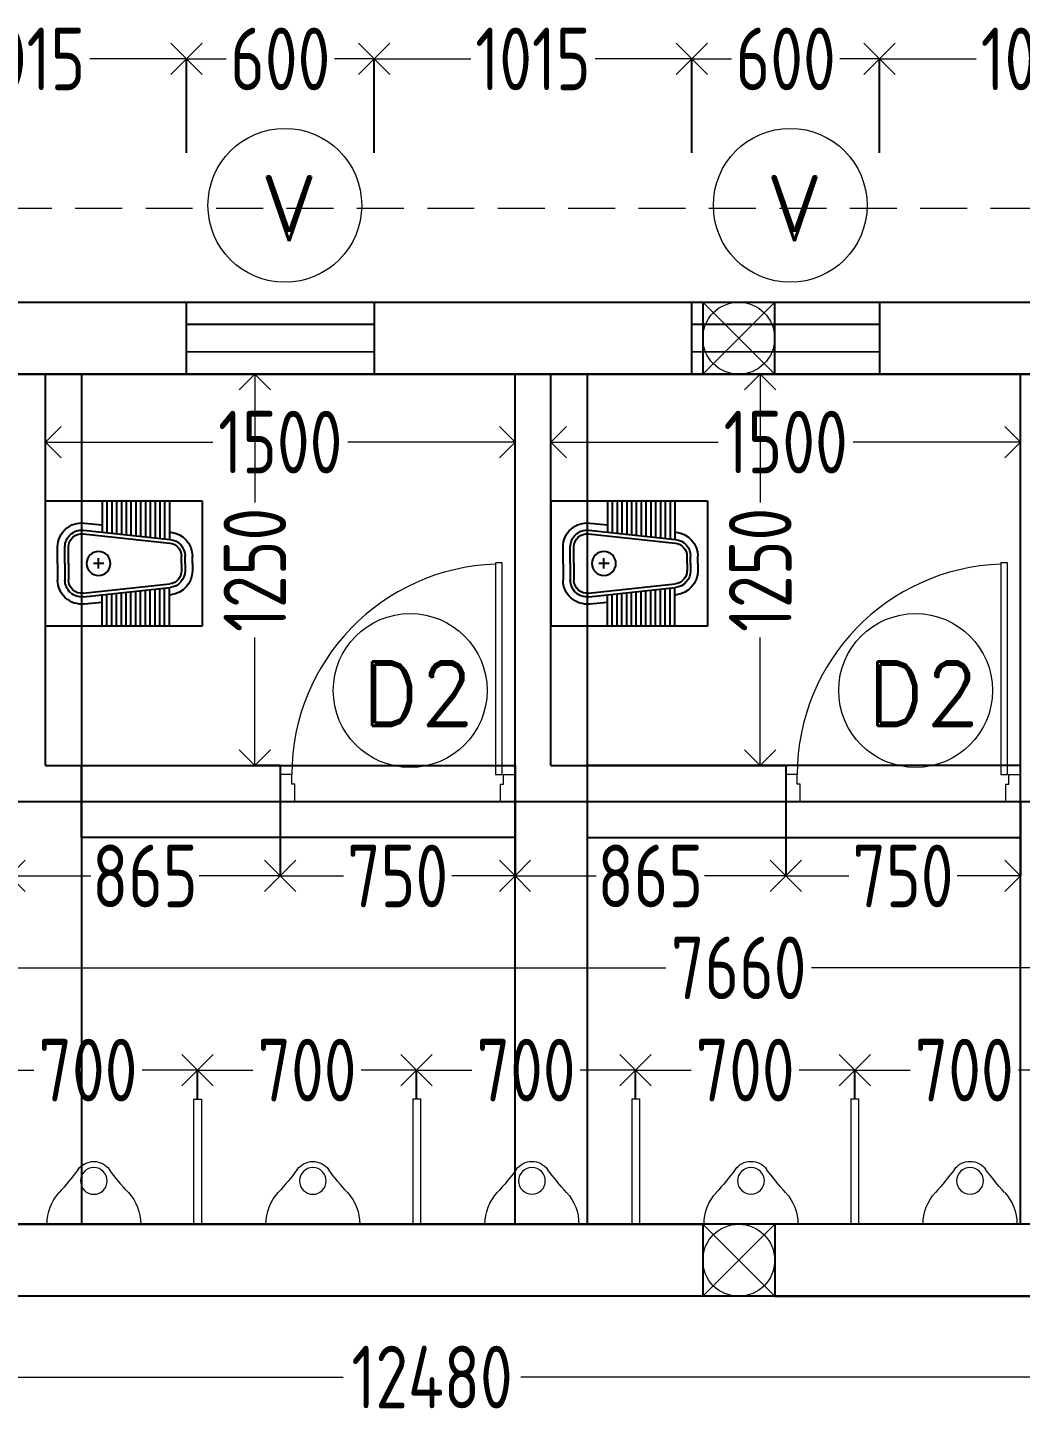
# Model space of a CAD drawing. Header units: inches. Extents: x -605 to 2991212, y -2872845 to 0.
# Drawn here: x 2274984 to 2278156, y -2790495 to -2786085 of the extents above; entities that cross this region are included whole.
import ezdxf

# ---------------------------------------------------------------- set-up
doc = ezdxf.new("R2010")
doc.units = ezdxf.units.IN
doc.header["$LTSCALE"] = 600
doc.header["$MEASUREMENT"] = 0
doc.linetypes.add('DASHED2', pattern=[0.375, 0.25, -0.125])
for name, color, linetype in [('B-SANTECH', 123, 'Continuous'), ('RC BEAM', 130, 'Continuous'), ('SnT-ROAD', 25, 'Continuous')]:
    doc.layers.add(name, color=color, linetype=linetype)
for name, color, linetype, lineweight in [('DIM', 251, 'Continuous', 0), ('FURNITURE', 23, 'Continuous', 9), ('OBJET', 251, 'Continuous', 9), ('rRCC 2', 40, 'Continuous', 15), ('TEXT', 7, 'Continuous', 0)]:
    doc.layers.add(name, color=color, linetype=linetype, lineweight=lineweight)
doc.layers.add('window', color=7, linetype='Continuous', lineweight=15, true_color=0x735461)
doc.styles.add('DIM', font='geniso.shx', dxfattribs={"width": 0.85})
doc.styles.add('PV_ROMAND', font='romand.shx')
doc.dimstyles.new('ST-100', dxfattribs={"dimscale": 100, "dimtxt": 2.5, "dimasz": 2, "dimexe": 0.18, "dimexo": 0.0625, "dimgap": 0.2, "dimtad": 0, "dimdec": 0, "dimzin": 0, "dimdsep": 46, "dimtxsty": 'DIM', "dimblk": 'OPEN90', "dimcen": 0.09, "dimclrd": 256, "dimclrt": 7, "dimadec": 0, "dimazin": 0, "dimtfac": 1, "dimtdec": 0, "dimtofl": 0, "dimtmove": 0, "dimatfit": 3, "dimldrblk": 'OPEN90', "dimfxl": 1, "dimtolj": 1, "dimtzin": 0, "dimlwd": -1, "dimarcsym": 0})

# ---------------------------------------------------------------- blocks, each defined once
blk = doc.blocks.new('5TV')
at = {"layer": 'SnT-ROAD', "color": 5, "linetype": 'ByBlock'}
blk.add_lwpolyline([(2695000, -2336680.5), (2695000, -2337280.5), (2695230, -2337280.5), (2695230, -2336680.5)], close=True, dxfattribs=at)
for points in [[(2695070.9, -2337280.5), (2695070.9, -2336680.5)], [(2695159.1, -2337280.5), (2695159.1, -2336680.5)]]:
    blk.add_lwpolyline(points, dxfattribs=at)
blk = doc.blocks.new('V')
at = {"layer": 'TEXT'}
blk.add_circle((2924931.5, -2650683.9), 245.7, dxfattribs=at)
at = {"layer": 'TEXT', "insert": (2925023.1, -2650609.2), "char_height": 206.1, "attachment_point": 1, "rotation": 270, "style": 'PV_ROMAND'}
blk.add_mtext('V', dxfattribs=at)
blk = doc.blocks.new('_Open90')
at = {"color": 0, "linetype": 'ByBlock', "lineweight": -2}
for p, q in [((-0.5, 0.5), (0, 0)), ((0, 0), (-1, 0)), ((0, 0), (-0.5, -0.5))]:
    blk.add_line(p, q, dxfattribs=at)
blk = doc.blocks.new('*D2515')
at = {"layer": 'Defpoints', "color": 0}
for p in [(2270036.3, -2790136.6), (2282516.3, -2790136.6), (2282516.3, -2790394.7)]:
    blk.add_point(p, dxfattribs=at)
at = {"layer": 'DIM', "color": 0, "linetype": 'ByBlock', "lineweight": -2}
for p, q in [((2270036.3, -2790136.6), (2270036.3, -2790394.7)), ((2282516.3, -2790136.6), (2282516.3, -2790394.7))]:
    blk.add_line(p, q, dxfattribs=at)
at = {"layer": 'DIM', "linetype": 'ByBlock'}
for p, q in [((2270136.3, -2790394.7), (2275992.7, -2790394.7)), ((2282416.3, -2790394.7), (2276559.9, -2790394.7))]:
    blk.add_line(p, q, dxfattribs=at)
at = {"layer": 'DIM', "xscale": 100, "yscale": 100, "zscale": 100, "rotation": 180}
blk.add_blockref('_Open90', (2270036.3, -2790394.7), dxfattribs=at)
at = {"layer": 'DIM', "xscale": 100, "yscale": 100, "zscale": 100}
blk.add_blockref('_Open90', (2282516.3, -2790394.7), dxfattribs=at)
at = {"layer": 'DIM', "color": 7, "insert": (2276276.3, -2790394.7), "char_height": 200, "attachment_point": 5, "style": 'DIM'}
blk.add_mtext('\\A1;12480', dxfattribs=at)
blk = doc.blocks.new('Urinal')
at = {"layer": 'OBJET'}
blk.add_circle((2454060.82, -2300340.1), 1.71, dxfattribs=at)
for centre, radius, start, end in [((2454055.28, -2300340.1), 6, 47.5611, 90), ((2454083.62, -2300309.11), 36, 227.5611, 233.6632), ((2454060.82, -2300340.1), 2.48, 306.3368, 53.6632), ((2454083.62, -2300371.1), 36, 126.3368, 132.4389), ((2454055.28, -2300340.1), 6, 270, 312.4389)]:
    blk.add_arc(centre, radius, start, end, dxfattribs=at)
blk = doc.blocks.new('door1')
at = {"layer": 'FURNITURE', "ltscale": 10}
blk.add_line((-29102.45, -2427.68), (-29134.02, -2427.68), dxfattribs=at)
for points in [[(-29103.25, -2391.1), (-29103.25, -2423.54), (-29102.22, -2423.54), (-29102.22, -2391.1)], [(-29134.02, -2425.03), (-29134.47, -2425.03), (-29134.47, -2423.52), (-29136.24, -2423.52), (-29136.24, -2427.68), (-29134.02, -2427.68)], [(-29102.45, -2425.03), (-29102.01, -2425.03), (-29102.01, -2423.52), (-29100.24, -2423.52), (-29100.24, -2427.68), (-29102.45, -2427.68)]]:
    blk.add_lwpolyline(points, close=True, dxfattribs=at)
blk.add_arc((-29102.22, -2423.52), 32.24, 91.8346, 180, dxfattribs=at)
blk = doc.blocks.new('D2')
at = {"layer": 'TEXT'}
blk.add_circle((2458088.9, -2300413.6), 245.7, dxfattribs=at)
at = {"layer": 'TEXT', "insert": (2457931.8, -2300320.5), "char_height": 206.12, "attachment_point": 1, "style": 'PV_ROMAND'}
blk.add_mtext('D2', dxfattribs=at)
blk = doc.blocks.new('TGR5B')
at = {"layer": 'B-SANTECH', "color": 251}
for p, q in [((2745802, -2720722), (2744229, -2720722)), ((2744229, -2720722), (2744229, -2721981)), ((2744556, -2720722), (2744556, -2721109)), ((2744605, -2720722), (2744605, -2721104)), ((2744653, -2720722), (2744653, -2721099)), ((2744701, -2720722), (2744701, -2721093)), ((2744750, -2720722), (2744750, -2721088)), ((2744798, -2720722), (2744798, -2721083)), ((2744847, -2720722), (2744847, -2721078)), ((2744895, -2720722), (2744895, -2721073)), ((2744944, -2720722), (2744944, -2721068)), ((2744992, -2720722), (2744992, -2721062)), ((2745040, -2720722), (2745040, -2721057)), ((2745089, -2720722), (2745089, -2721052)), ((2745137, -2720722), (2745137, -2721047)), ((2745186, -2720722), (2745186, -2721042)), ((2745234, -2720722), (2745234, -2721036)), ((2745802, -2721981), (2745802, -2720722)), ((2744556, -2721036), (2744542, -2721038)), ((2745421, -2721016), (2744550, -2721110)), ((2745413, -2720944), (2745234, -2720963)), ((2745425, -2721052), (2744553, -2721146)), ((2745572, -2721351), (2745572, -2721185)), ((2745609, -2721351), (2745609, -2721185)), ((2745681, -2721351), (2745681, -2721185)), ((2744326, -2721351), (2744326, -2721278)), ((2744398, -2721351), (2744398, -2721278)), ((2744434, -2721351), (2744434, -2721278)), ((2745270, -2721403), (2745270, -2721299)), ((2744326, -2721351), (2744326, -2721424)), ((2744398, -2721351), (2744398, -2721424)), ((2744434, -2721351), (2744434, -2721424)), ((2745218, -2721351), (2745322, -2721351)), ((2745572, -2721351), (2745572, -2721518)), ((2745609, -2721351), (2745609, -2721518)), ((2745681, -2721351), (2745681, -2721518)), ((2745421, -2721686), (2744550, -2721593)), ((2745425, -2721650), (2744553, -2721557)), ((2744556, -2721981), (2744556, -2721593)), ((2744605, -2721981), (2744605, -2721599)), ((2744556, -2721667), (2744542, -2721665)), ((2744653, -2721981), (2744653, -2721604)), ((2744701, -2721981), (2744701, -2721609)), ((2744750, -2721981), (2744750, -2721614)), ((2744798, -2721981), (2744798, -2721619)), ((2744847, -2721981), (2744847, -2721625)), ((2744895, -2721981), (2744895, -2721630)), ((2744944, -2721981), (2744944, -2721635)), ((2744992, -2721981), (2744992, -2721640)), ((2745040, -2721981), (2745040, -2721645)), ((2745089, -2721981), (2745089, -2721651)), ((2745137, -2721981), (2745137, -2721656)), ((2745186, -2721981), (2745186, -2721661)), ((2745234, -2721981), (2745234, -2721666)), ((2745413, -2721758), (2745234, -2721739)), ((2744229, -2721981), (2745802, -2721981))]:
    blk.add_line(p, q, dxfattribs=at)
blk.add_circle((2745270, -2721351), 121, dxfattribs=at)
for centre, radius, start, end in [((2744568, -2721278), 242, 96.1155, 180), ((2745439, -2721185), 242, 0, 96.1155), ((2745439, -2721185), 169, 0, 96.1155), ((2744568, -2721278), 169, 96.1155, 180), ((2744568, -2721278), 133, 96.1155, 180), ((2745439, -2721185), 133, 0, 96.1155), ((2744568, -2721424), 242, 180, 263.8845), ((2744568, -2721424), 169, 180, 263.8845), ((2744568, -2721424), 133, 180, 263.8845), ((2745439, -2721518), 242, 263.8845, 0), ((2745439, -2721518), 169, 263.8845, 0), ((2745439, -2721518), 133, 263.8845, 0)]:
    blk.add_arc(centre, radius, start, end, dxfattribs=at)
blk = doc.blocks.new('*D2518')
at = {"layer": 'Defpoints', "color": 0}
for p in [(2275041.3, -2787408.5), (2276541.3, -2787408.5), (2276541.3, -2787408.5)]:
    blk.add_point(p, dxfattribs=at)
at = {"layer": 'DIM', "color": 0, "linetype": 'ByBlock', "lineweight": -2}
for p, q in [((2275041.3, -2787408.5), (2275041.3, -2787408.5)), ((2276541.3, -2787408.5), (2276541.3, -2787408.5))]:
    blk.add_line(p, q, dxfattribs=at)
at = {"layer": 'DIM', "linetype": 'ByBlock'}
for p, q in [((2275141.3, -2787408.5), (2275575.7, -2787408.5)), ((2276441.3, -2787408.5), (2276006.9, -2787408.5))]:
    blk.add_line(p, q, dxfattribs=at)
at = {"layer": 'DIM', "xscale": 100, "yscale": 100, "zscale": 100, "rotation": 180}
blk.add_blockref('_Open90', (2275041.3, -2787408.5), dxfattribs=at)
at = {"layer": 'DIM', "xscale": 100, "yscale": 100, "zscale": 100}
blk.add_blockref('_Open90', (2276541.3, -2787408.5), dxfattribs=at)
at = {"layer": 'DIM', "color": 7, "insert": (2275791.3, -2787408.5), "char_height": 200, "attachment_point": 5, "style": 'DIM'}
blk.add_mtext('\\A1;1500', dxfattribs=at)
blk = doc.blocks.new('*D2519')
at = {"layer": 'Defpoints', "color": 0}
for p in [(2276541.3, -2787191.6), (2275709.9, -2788441.6), (2275791.3, -2788441.6)]:
    blk.add_point(p, dxfattribs=at)
at = {"layer": 'DIM', "color": 0, "linetype": 'ByBlock', "lineweight": -2}
for p, q in [((2276009.9, -2787191.6), (2275709.9, -2787191.6)), ((2275791.3, -2788441.6), (2275709.9, -2788441.6))]:
    blk.add_line(p, q, dxfattribs=at)
at = {"layer": 'DIM', "linetype": 'ByBlock'}
for p, q in [((2275709.9, -2787291.6), (2275709.9, -2787601.1)), ((2275709.9, -2788341.6), (2275709.9, -2788032.2))]:
    blk.add_line(p, q, dxfattribs=at)
at = {"layer": 'DIM', "xscale": 100, "yscale": 100, "zscale": 100}
for p, rotation in [((2275709.9, -2787191.6), 90), ((2275709.9, -2788441.6), 270)]:
    blk.add_blockref('_Open90', p, dxfattribs=dict(at, rotation=rotation))
at = {"layer": 'DIM', "color": 7, "insert": (2275709.9, -2787816.6), "char_height": 200, "attachment_point": 5, "rotation": 90, "style": 'DIM'}
blk.add_mtext('\\A1;1250', dxfattribs=at)
blk = doc.blocks.new('*D2520')
at = {"layer": 'Defpoints', "color": 0}
for p in [(2276656.3, -2787408.5), (2278156.3, -2787408.5), (2278156.3, -2787408.5)]:
    blk.add_point(p, dxfattribs=at)
at = {"layer": 'DIM', "color": 0, "linetype": 'ByBlock', "lineweight": -2}
for p, q in [((2276656.3, -2787408.5), (2276656.3, -2787408.5)), ((2278156.3, -2787408.5), (2278156.3, -2787408.5))]:
    blk.add_line(p, q, dxfattribs=at)
at = {"layer": 'DIM', "linetype": 'ByBlock'}
for p, q in [((2276756.3, -2787408.5), (2277190.7, -2787408.5)), ((2278056.3, -2787408.5), (2277621.9, -2787408.5))]:
    blk.add_line(p, q, dxfattribs=at)
at = {"layer": 'DIM', "xscale": 100, "yscale": 100, "zscale": 100, "rotation": 180}
blk.add_blockref('_Open90', (2276656.3, -2787408.5), dxfattribs=at)
at = {"layer": 'DIM', "xscale": 100, "yscale": 100, "zscale": 100}
blk.add_blockref('_Open90', (2278156.3, -2787408.5), dxfattribs=at)
at = {"layer": 'DIM', "color": 7, "insert": (2277406.3, -2787408.5), "char_height": 200, "attachment_point": 5, "style": 'DIM'}
blk.add_mtext('\\A1;1500', dxfattribs=at)
blk = doc.blocks.new('*D2521')
at = {"layer": 'Defpoints', "color": 0}
for p in [(2278156.3, -2787191.6), (2277324.9, -2788441.6), (2277406.3, -2788441.6)]:
    blk.add_point(p, dxfattribs=at)
at = {"layer": 'DIM', "color": 0, "linetype": 'ByBlock', "lineweight": -2}
for p, q in [((2277624.9, -2787191.6), (2277324.9, -2787191.6)), ((2277406.3, -2788441.6), (2277324.9, -2788441.6))]:
    blk.add_line(p, q, dxfattribs=at)
at = {"layer": 'DIM', "linetype": 'ByBlock'}
for p, q in [((2277324.9, -2787291.6), (2277324.9, -2787601.1)), ((2277324.9, -2788341.6), (2277324.9, -2788032.2))]:
    blk.add_line(p, q, dxfattribs=at)
at = {"layer": 'DIM', "xscale": 100, "yscale": 100, "zscale": 100}
for p, rotation in [((2277324.9, -2787191.6), 90), ((2277324.9, -2788441.6), 270)]:
    blk.add_blockref('_Open90', p, dxfattribs=dict(at, rotation=rotation))
at = {"layer": 'DIM', "color": 7, "insert": (2277324.9, -2787816.6), "char_height": 200, "attachment_point": 5, "rotation": 90, "style": 'DIM'}
blk.add_mtext('\\A1;1250', dxfattribs=at)
blk = doc.blocks.new('*D2524')
at = {"layer": 'Defpoints', "color": 0}
for p in [(2281086.3, -2789006.6), (2281086.3, -2789087.7), (2273426.3, -2789429.6)]:
    blk.add_point(p, dxfattribs=at)
at = {"layer": 'DIM', "color": 0, "linetype": 'ByBlock', "lineweight": -2}
for p, q in [((2281086.3, -2789006.6), (2281086.3, -2789087.7)), ((2273426.3, -2789387.7), (2273426.3, -2789087.7))]:
    blk.add_line(p, q, dxfattribs=at)
at = {"layer": 'DIM', "linetype": 'ByBlock'}
for p, q in [((2273526.3, -2789087.7), (2277023.8, -2789087.7)), ((2280986.3, -2789087.7), (2277488.9, -2789087.7))]:
    blk.add_line(p, q, dxfattribs=at)
at = {"layer": 'DIM', "xscale": 100, "yscale": 100, "zscale": 100, "rotation": 180}
blk.add_blockref('_Open90', (2273426.3, -2789087.7), dxfattribs=at)
at = {"layer": 'DIM', "xscale": 100, "yscale": 100, "zscale": 100}
blk.add_blockref('_Open90', (2281086.3, -2789087.7), dxfattribs=at)
at = {"layer": 'DIM', "color": 7, "insert": (2277256.3, -2789087.7), "char_height": 200, "attachment_point": 5, "style": 'DIM'}
blk.add_mtext('\\A1;7660', dxfattribs=at)
blk = doc.blocks.new('*D2530')
at = {"layer": 'Defpoints', "color": 0}
for p in [(2274926.3, -2788556.6), (2275791.3, -2788556.7), (2275791.3, -2788794.2)]:
    blk.add_point(p, dxfattribs=at)
at = {"layer": 'DIM', "color": 0, "linetype": 'ByBlock', "lineweight": -2}
for p, q in [((2274926.3, -2788556.6), (2274926.3, -2788794.2)), ((2275791.3, -2788556.7), (2275791.3, -2788794.2))]:
    blk.add_line(p, q, dxfattribs=at)
at = {"layer": 'DIM', "linetype": 'ByBlock'}
for p, q in [((2275026.3, -2788794.2), (2275185.8, -2788794.2)), ((2275691.3, -2788794.2), (2275531.8, -2788794.2))]:
    blk.add_line(p, q, dxfattribs=at)
at = {"layer": 'DIM', "xscale": 100, "yscale": 100, "zscale": 100, "rotation": 180}
blk.add_blockref('_Open90', (2274926.3, -2788794.2), dxfattribs=at)
at = {"layer": 'DIM', "xscale": 100, "yscale": 100, "zscale": 100}
blk.add_blockref('_Open90', (2275791.3, -2788794.2), dxfattribs=at)
at = {"layer": 'DIM', "color": 7, "insert": (2275358.8, -2788794.2), "char_height": 200, "attachment_point": 5, "style": 'DIM'}
blk.add_mtext('\\A1;865', dxfattribs=at)
blk = doc.blocks.new('*D2531')
at = {"layer": 'Defpoints', "color": 0}
for p in [(2275791.3, -2788556.7), (2276541.3, -2788556.6), (2276541.3, -2788794.2)]:
    blk.add_point(p, dxfattribs=at)
at = {"layer": 'DIM', "color": 0, "linetype": 'ByBlock', "lineweight": -2}
for p, q in [((2275791.3, -2788556.7), (2275791.3, -2788794.2)), ((2276541.3, -2788556.6), (2276541.3, -2788794.2))]:
    blk.add_line(p, q, dxfattribs=at)
at = {"layer": 'DIM', "linetype": 'ByBlock'}
for p, q in [((2275891.3, -2788794.2), (2275993.2, -2788794.2)), ((2276441.3, -2788794.2), (2276339.4, -2788794.2))]:
    blk.add_line(p, q, dxfattribs=at)
at = {"layer": 'DIM', "xscale": 100, "yscale": 100, "zscale": 100, "rotation": 180}
blk.add_blockref('_Open90', (2275791.3, -2788794.2), dxfattribs=at)
at = {"layer": 'DIM', "xscale": 100, "yscale": 100, "zscale": 100}
blk.add_blockref('_Open90', (2276541.3, -2788794.2), dxfattribs=at)
at = {"layer": 'DIM', "color": 7, "insert": (2276166.3, -2788794.2), "char_height": 200, "attachment_point": 5, "style": 'DIM'}
blk.add_mtext('\\A1;750', dxfattribs=at)
blk = doc.blocks.new('*D2532')
at = {"layer": 'Defpoints', "color": 0}
for p in [(2276541.3, -2788556.6), (2277406.3, -2788556.7), (2277406.3, -2788794.2)]:
    blk.add_point(p, dxfattribs=at)
at = {"layer": 'DIM', "color": 0, "linetype": 'ByBlock', "lineweight": -2}
for p, q in [((2276541.3, -2788556.6), (2276541.3, -2788794.2)), ((2277406.3, -2788556.7), (2277406.3, -2788794.2))]:
    blk.add_line(p, q, dxfattribs=at)
at = {"layer": 'DIM', "linetype": 'ByBlock'}
for p, q in [((2276641.3, -2788794.2), (2276800.8, -2788794.2)), ((2277306.3, -2788794.2), (2277146.8, -2788794.2))]:
    blk.add_line(p, q, dxfattribs=at)
at = {"layer": 'DIM', "xscale": 100, "yscale": 100, "zscale": 100, "rotation": 180}
blk.add_blockref('_Open90', (2276541.3, -2788794.2), dxfattribs=at)
at = {"layer": 'DIM', "xscale": 100, "yscale": 100, "zscale": 100}
blk.add_blockref('_Open90', (2277406.3, -2788794.2), dxfattribs=at)
at = {"layer": 'DIM', "color": 7, "insert": (2276973.8, -2788794.2), "char_height": 200, "attachment_point": 5, "style": 'DIM'}
blk.add_mtext('\\A1;865', dxfattribs=at)
blk = doc.blocks.new('*D2533')
at = {"layer": 'Defpoints', "color": 0}
for p in [(2277406.3, -2788556.7), (2278156.3, -2788556.6), (2278156.3, -2788794.2)]:
    blk.add_point(p, dxfattribs=at)
at = {"layer": 'DIM', "color": 0, "linetype": 'ByBlock', "lineweight": -2}
for p, q in [((2277406.3, -2788556.7), (2277406.3, -2788794.2)), ((2278156.3, -2788556.6), (2278156.3, -2788794.2))]:
    blk.add_line(p, q, dxfattribs=at)
at = {"layer": 'DIM', "linetype": 'ByBlock'}
for p, q in [((2277506.3, -2788794.2), (2277608.2, -2788794.2)), ((2278056.3, -2788794.2), (2277954.4, -2788794.2))]:
    blk.add_line(p, q, dxfattribs=at)
at = {"layer": 'DIM', "xscale": 100, "yscale": 100, "zscale": 100, "rotation": 180}
blk.add_blockref('_Open90', (2277406.3, -2788794.2), dxfattribs=at)
at = {"layer": 'DIM', "xscale": 100, "yscale": 100, "zscale": 100}
blk.add_blockref('_Open90', (2278156.3, -2788794.2), dxfattribs=at)
at = {"layer": 'DIM', "color": 7, "insert": (2277781.3, -2788794.2), "char_height": 200, "attachment_point": 5, "style": 'DIM'}
blk.add_mtext('\\A1;750', dxfattribs=at)
blk = doc.blocks.new('*D2542')
at = {"layer": 'Defpoints', "color": 0}
for p in [(2275491.3, -2786184.7), (2274476.3, -2786961.6), (2275491.3, -2786961.6)]:
    blk.add_point(p, dxfattribs=at)
at = {"layer": 'DIM', "color": 0, "linetype": 'ByBlock', "lineweight": -2}
for p, q in [((2274476.3, -2786484.7), (2274476.3, -2786184.7)), ((2275491.3, -2786484.7), (2275491.3, -2786184.7))]:
    blk.add_line(p, q, dxfattribs=at)
at = {"layer": 'DIM', "linetype": 'ByBlock'}
for p, q in [((2274576.3, -2786184.7), (2274785.3, -2786184.7)), ((2275391.3, -2786184.7), (2275182.3, -2786184.7))]:
    blk.add_line(p, q, dxfattribs=at)
at = {"layer": 'DIM', "xscale": 100, "yscale": 100, "zscale": 100, "rotation": 180}
blk.add_blockref('_Open90', (2274476.3, -2786184.7), dxfattribs=at)
at = {"layer": 'DIM', "xscale": 100, "yscale": 100, "zscale": 100}
blk.add_blockref('_Open90', (2275491.3, -2786184.7), dxfattribs=at)
at = {"layer": 'DIM', "color": 7, "insert": (2274983.8, -2786184.7), "char_height": 200, "attachment_point": 5, "style": 'DIM'}
blk.add_mtext('\\A1;1015', dxfattribs=at)
blk = doc.blocks.new('*D2543')
at = {"layer": 'Defpoints', "color": 0}
for p in [(2276091.3, -2786184.7), (2275491.3, -2786961.6), (2276091.3, -2786961.6)]:
    blk.add_point(p, dxfattribs=at)
at = {"layer": 'DIM', "color": 0, "linetype": 'ByBlock', "lineweight": -2}
for p, q in [((2275491.3, -2786484.7), (2275491.3, -2786184.7)), ((2276091.3, -2786484.7), (2276091.3, -2786184.7))]:
    blk.add_line(p, q, dxfattribs=at)
at = {"layer": 'DIM', "linetype": 'ByBlock'}
for p, q in [((2275591.3, -2786184.7), (2275618.2, -2786184.7)), ((2275991.3, -2786184.7), (2275964.3, -2786184.7))]:
    blk.add_line(p, q, dxfattribs=at)
at = {"layer": 'DIM', "xscale": 100, "yscale": 100, "zscale": 100, "rotation": 180}
blk.add_blockref('_Open90', (2275491.3, -2786184.7), dxfattribs=at)
at = {"layer": 'DIM', "xscale": 100, "yscale": 100, "zscale": 100}
blk.add_blockref('_Open90', (2276091.3, -2786184.7), dxfattribs=at)
at = {"layer": 'DIM', "color": 7, "insert": (2275791.3, -2786184.7), "char_height": 200, "attachment_point": 5, "style": 'DIM'}
blk.add_mtext('\\A1;600', dxfattribs=at)
blk = doc.blocks.new('*D2544')
at = {"layer": 'Defpoints', "color": 0}
for p in [(2277106.3, -2786184.7), (2276091.3, -2786961.6), (2277106.3, -2786961.6)]:
    blk.add_point(p, dxfattribs=at)
at = {"layer": 'DIM', "color": 0, "linetype": 'ByBlock', "lineweight": -2}
for p, q in [((2276091.3, -2786484.7), (2276091.3, -2786184.7)), ((2277106.3, -2786484.7), (2277106.3, -2786184.7))]:
    blk.add_line(p, q, dxfattribs=at)
at = {"layer": 'DIM', "linetype": 'ByBlock'}
for p, q in [((2276191.3, -2786184.7), (2276400.3, -2786184.7)), ((2277006.3, -2786184.7), (2276797.3, -2786184.7))]:
    blk.add_line(p, q, dxfattribs=at)
at = {"layer": 'DIM', "xscale": 100, "yscale": 100, "zscale": 100, "rotation": 180}
blk.add_blockref('_Open90', (2276091.3, -2786184.7), dxfattribs=at)
at = {"layer": 'DIM', "xscale": 100, "yscale": 100, "zscale": 100}
blk.add_blockref('_Open90', (2277106.3, -2786184.7), dxfattribs=at)
at = {"layer": 'DIM', "color": 7, "insert": (2276598.8, -2786184.7), "char_height": 200, "attachment_point": 5, "style": 'DIM'}
blk.add_mtext('\\A1;1015', dxfattribs=at)
blk = doc.blocks.new('*D2545')
at = {"layer": 'Defpoints', "color": 0}
for p in [(2277706.3, -2786184.7), (2277106.3, -2786961.6), (2277706.3, -2786961.6)]:
    blk.add_point(p, dxfattribs=at)
at = {"layer": 'DIM', "color": 0, "linetype": 'ByBlock', "lineweight": -2}
for p, q in [((2277106.3, -2786484.7), (2277106.3, -2786184.7)), ((2277706.3, -2786484.7), (2277706.3, -2786184.7))]:
    blk.add_line(p, q, dxfattribs=at)
at = {"layer": 'DIM', "linetype": 'ByBlock'}
for p, q in [((2277206.3, -2786184.7), (2277233.2, -2786184.7)), ((2277606.3, -2786184.7), (2277579.3, -2786184.7))]:
    blk.add_line(p, q, dxfattribs=at)
at = {"layer": 'DIM', "xscale": 100, "yscale": 100, "zscale": 100, "rotation": 180}
blk.add_blockref('_Open90', (2277106.3, -2786184.7), dxfattribs=at)
at = {"layer": 'DIM', "xscale": 100, "yscale": 100, "zscale": 100}
blk.add_blockref('_Open90', (2277706.3, -2786184.7), dxfattribs=at)
at = {"layer": 'DIM', "color": 7, "insert": (2277406.3, -2786184.7), "char_height": 200, "attachment_point": 5, "style": 'DIM'}
blk.add_mtext('\\A1;600', dxfattribs=at)
blk = doc.blocks.new('*D2546')
at = {"layer": 'Defpoints', "color": 0}
for p in [(2278721.3, -2786184.7), (2277706.3, -2786961.6), (2278721.3, -2786961.6)]:
    blk.add_point(p, dxfattribs=at)
at = {"layer": 'DIM', "color": 0, "linetype": 'ByBlock', "lineweight": -2}
for p, q in [((2277706.3, -2786484.7), (2277706.3, -2786184.7)), ((2278721.3, -2786484.7), (2278721.3, -2786184.7))]:
    blk.add_line(p, q, dxfattribs=at)
at = {"layer": 'DIM', "linetype": 'ByBlock'}
for p, q in [((2277806.3, -2786184.7), (2278015.3, -2786184.7)), ((2278621.3, -2786184.7), (2278412.3, -2786184.7))]:
    blk.add_line(p, q, dxfattribs=at)
at = {"layer": 'DIM', "xscale": 100, "yscale": 100, "zscale": 100, "rotation": 180}
blk.add_blockref('_Open90', (2277706.3, -2786184.7), dxfattribs=at)
at = {"layer": 'DIM', "xscale": 100, "yscale": 100, "zscale": 100}
blk.add_blockref('_Open90', (2278721.3, -2786184.7), dxfattribs=at)
at = {"layer": 'DIM', "color": 7, "insert": (2278213.8, -2786184.7), "char_height": 200, "attachment_point": 5, "style": 'DIM'}
blk.add_mtext('\\A1;1015', dxfattribs=at)
blk = doc.blocks.new('*D2560')
at = {"layer": 'Defpoints', "color": 0}
for p in [(2275526.8, -2789414.2), (2274826.8, -2789506.6), (2275526.8, -2789506.6)]:
    blk.add_point(p, dxfattribs=at)
at = {"layer": 'DIM', "color": 0, "linetype": 'ByBlock', "lineweight": -2}
for p, q in [((2274826.8, -2789506.6), (2274826.8, -2789414.2)), ((2275526.8, -2789506.6), (2275526.8, -2789414.2))]:
    blk.add_line(p, q, dxfattribs=at)
at = {"layer": 'DIM', "linetype": 'ByBlock'}
for p, q in [((2274926.8, -2789414.2), (2275003.7, -2789414.2)), ((2275426.8, -2789414.2), (2275349.8, -2789414.2))]:
    blk.add_line(p, q, dxfattribs=at)
at = {"layer": 'DIM', "xscale": 100, "yscale": 100, "zscale": 100, "rotation": 180}
blk.add_blockref('_Open90', (2274826.8, -2789414.2), dxfattribs=at)
at = {"layer": 'DIM', "xscale": 100, "yscale": 100, "zscale": 100}
blk.add_blockref('_Open90', (2275526.8, -2789414.2), dxfattribs=at)
at = {"layer": 'DIM', "color": 7, "insert": (2275176.8, -2789414.2), "char_height": 200, "attachment_point": 5, "style": 'DIM'}
blk.add_mtext('\\A1;700', dxfattribs=at)
blk = doc.blocks.new('*D2561')
at = {"layer": 'Defpoints', "color": 0}
for p in [(2276226.8, -2789414.2), (2275526.8, -2789506.6), (2276226.8, -2789506.5)]:
    blk.add_point(p, dxfattribs=at)
at = {"layer": 'DIM', "color": 0, "linetype": 'ByBlock', "lineweight": -2}
for p, q in [((2275526.8, -2789506.6), (2275526.8, -2789414.2)), ((2276226.8, -2789506.5), (2276226.8, -2789414.2))]:
    blk.add_line(p, q, dxfattribs=at)
at = {"layer": 'DIM', "linetype": 'ByBlock'}
for p, q in [((2275626.8, -2789414.2), (2275703.7, -2789414.2)), ((2276126.8, -2789414.2), (2276049.8, -2789414.2))]:
    blk.add_line(p, q, dxfattribs=at)
at = {"layer": 'DIM', "xscale": 100, "yscale": 100, "zscale": 100, "rotation": 180}
blk.add_blockref('_Open90', (2275526.8, -2789414.2), dxfattribs=at)
at = {"layer": 'DIM', "xscale": 100, "yscale": 100, "zscale": 100}
blk.add_blockref('_Open90', (2276226.8, -2789414.2), dxfattribs=at)
at = {"layer": 'DIM', "color": 7, "insert": (2275876.8, -2789414.2), "char_height": 200, "attachment_point": 5, "style": 'DIM'}
blk.add_mtext('\\A1;700', dxfattribs=at)
blk = doc.blocks.new('*D2562')
at = {"layer": 'Defpoints', "color": 0}
for p in [(2276926.8, -2789414.2), (2276226.8, -2789506.5), (2276926.8, -2789506.5)]:
    blk.add_point(p, dxfattribs=at)
at = {"layer": 'DIM', "color": 0, "linetype": 'ByBlock', "lineweight": -2}
for p, q in [((2276226.8, -2789506.5), (2276226.8, -2789414.2)), ((2276926.8, -2789506.5), (2276926.8, -2789414.2))]:
    blk.add_line(p, q, dxfattribs=at)
at = {"layer": 'DIM', "linetype": 'ByBlock'}
for p, q in [((2276326.8, -2789414.2), (2276403.7, -2789414.2)), ((2276826.8, -2789414.2), (2276749.8, -2789414.2))]:
    blk.add_line(p, q, dxfattribs=at)
at = {"layer": 'DIM', "xscale": 100, "yscale": 100, "zscale": 100, "rotation": 180}
blk.add_blockref('_Open90', (2276226.8, -2789414.2), dxfattribs=at)
at = {"layer": 'DIM', "xscale": 100, "yscale": 100, "zscale": 100}
blk.add_blockref('_Open90', (2276926.8, -2789414.2), dxfattribs=at)
at = {"layer": 'DIM', "color": 7, "insert": (2276576.8, -2789414.2), "char_height": 200, "attachment_point": 5, "style": 'DIM'}
blk.add_mtext('\\A1;700', dxfattribs=at)
blk = doc.blocks.new('*D2563')
at = {"layer": 'Defpoints', "color": 0}
for p in [(2277626.8, -2789414.2), (2276926.8, -2789506.5), (2277626.8, -2789506.4)]:
    blk.add_point(p, dxfattribs=at)
at = {"layer": 'DIM', "color": 0, "linetype": 'ByBlock', "lineweight": -2}
for p, q in [((2276926.8, -2789506.5), (2276926.8, -2789414.2)), ((2277626.8, -2789506.4), (2277626.8, -2789414.2))]:
    blk.add_line(p, q, dxfattribs=at)
at = {"layer": 'DIM', "linetype": 'ByBlock'}
for p, q in [((2277026.8, -2789414.2), (2277103.7, -2789414.2)), ((2277526.8, -2789414.2), (2277449.8, -2789414.2))]:
    blk.add_line(p, q, dxfattribs=at)
at = {"layer": 'DIM', "xscale": 100, "yscale": 100, "zscale": 100, "rotation": 180}
blk.add_blockref('_Open90', (2276926.8, -2789414.2), dxfattribs=at)
at = {"layer": 'DIM', "xscale": 100, "yscale": 100, "zscale": 100}
blk.add_blockref('_Open90', (2277626.8, -2789414.2), dxfattribs=at)
at = {"layer": 'DIM', "color": 7, "insert": (2277276.8, -2789414.2), "char_height": 200, "attachment_point": 5, "style": 'DIM'}
blk.add_mtext('\\A1;700', dxfattribs=at)
blk = doc.blocks.new('*D2564')
at = {"layer": 'Defpoints', "color": 0}
for p in [(2278326.8, -2789414.2), (2277626.8, -2789506.4), (2278326.8, -2789506.3)]:
    blk.add_point(p, dxfattribs=at)
at = {"layer": 'DIM', "color": 0, "linetype": 'ByBlock', "lineweight": -2}
for p, q in [((2277626.8, -2789506.4), (2277626.8, -2789414.2)), ((2278326.8, -2789506.3), (2278326.8, -2789414.2))]:
    blk.add_line(p, q, dxfattribs=at)
at = {"layer": 'DIM', "linetype": 'ByBlock'}
for p, q in [((2277726.8, -2789414.2), (2277803.7, -2789414.2)), ((2278226.8, -2789414.2), (2278149.8, -2789414.2))]:
    blk.add_line(p, q, dxfattribs=at)
at = {"layer": 'DIM', "xscale": 100, "yscale": 100, "zscale": 100, "rotation": 180}
blk.add_blockref('_Open90', (2277626.8, -2789414.2), dxfattribs=at)
at = {"layer": 'DIM', "xscale": 100, "yscale": 100, "zscale": 100}
blk.add_blockref('_Open90', (2278326.8, -2789414.2), dxfattribs=at)
at = {"layer": 'DIM', "color": 7, "insert": (2277976.8, -2789414.2), "char_height": 200, "attachment_point": 5, "style": 'DIM'}
blk.add_mtext('\\A1;700', dxfattribs=at)
blk = doc.blocks.new('e32cx')
at = {"layer": 'DIM', "linetype": 'DASHED2'}
blk.add_lwpolyline([(2269736.2, -2786661.6), (2282516.3, -2786661.6), (2282516.3, -2790136.6), (2269736.2, -2790136.6)], close=True, dxfattribs=at)
at = {"layer": 'DIM', "color": 3, "linetype": 'ByBlock'}
for centre in [(2277256.3, -2787076.6), (2277256.3, -2790021.6)]:
    blk.add_circle(centre, 115, dxfattribs=at)
at = {"layer": 'rRCC 2', "color": 6}
for p, q in [((2277371.3, -2786961.6), (2277141.3, -2787191.6)), ((2277371.3, -2787191.6), (2277141.3, -2786961.6)), ((2277371.3, -2790136.6), (2277141.3, -2789906.6)), ((2277371.3, -2789906.6), (2277141.3, -2790136.6))]:
    blk.add_line(p, q, dxfattribs=at)
for points in [[(2277371.3, -2786961.6), (2277141.3, -2786961.6), (2277141.3, -2787191.6), (2277371.3, -2787191.6)], [(2277371.3, -2790136.6), (2277141.3, -2790136.6), (2277141.3, -2789906.6), (2277371.3, -2789906.6)]]:
    blk.add_lwpolyline(points, close=True, dxfattribs=at)
at = {"layer": 'SnT-ROAD', "color": 0, "linetype": 'ByBlock'}
for p, q in [((2275041.3, -2787191.6), (2276541.3, -2787191.6)), ((2275041.3, -2788441.6), (2275041.3, -2787191.6)), ((2276541.3, -2788556.6), (2276541.3, -2787191.6)), ((2276656.3, -2787191.6), (2278156.3, -2787191.6)), ((2276656.3, -2788441.6), (2276656.3, -2787191.6)), ((2278156.3, -2788556.6), (2278156.3, -2787191.6)), ((2275041.3, -2788441.6), (2275791.3, -2788441.6)), ((2276656.3, -2788441.6), (2277406.3, -2788441.6)), ((2273426.3, -2788556.6), (2279886.3, -2788556.6)), ((2281086.3, -2789906.6), (2273426.3, -2789906.6))]:
    blk.add_line(p, q, dxfattribs=at)
blk.add_lwpolyline([(2270036.3, -2786961.6), (2282516.3, -2786961.6), (2282516.3, -2790136.6), (2270036.3, -2790136.6)], close=True, dxfattribs=at)
for points in [[(2275791.3, -2788441.6), (2275791.3, -2788556.6)], [(2277406.3, -2788441.6), (2277406.3, -2788556.6)]]:
    blk.add_lwpolyline(points, dxfattribs=at)
at = {"layer": 'window', "color": 146, "linetype": 'ByBlock', "true_color": 0x105689}
for p, q in [((2275514.3, -2789506.6), (2275514.3, -2789906.7)), ((2275539.3, -2789506.6), (2275539.3, -2789906.7)), ((2276214.3, -2789506.5), (2276214.3, -2789906.6)), ((2276239.3, -2789506.5), (2276239.3, -2789906.6)), ((2276914.3, -2789506.5), (2276914.3, -2789906.5)), ((2276939.3, -2789506.5), (2276939.3, -2789906.5)), ((2277614.3, -2789506.4), (2277614.3, -2789906.4)), ((2277639.3, -2789506.4), (2277639.3, -2789906.4))]:
    blk.add_line(p, q, dxfattribs=at)
for points in [[(2275514.3, -2789506.6), (2275539.3, -2789506.6)], [(2276214.3, -2789506.5), (2276239.3, -2789506.5)], [(2276914.3, -2789506.5), (2276939.3, -2789506.5)], [(2277614.3, -2789506.4), (2277639.3, -2789506.4)]]:
    blk.add_lwpolyline(points, dxfattribs=at)
at = {"layer": 'DIM', "linetype": 'ByBlock', "rotation": 89.99999999997013}
for p in [(-374878.1, -5711583.8), (-373263.1, -5711583.8)]:
    blk.add_blockref('V', p, dxfattribs=at)
at = {"layer": 'FURNITURE', "xscale": 20.83333333353717, "yscale": 20.83333333353717, "zscale": 20.83333333353717, "rotation": 0.004382675727982101}
for p in [(2882792.4, -2737933.6), (2884407.4, -2737933.6)]:
    blk.add_blockref('door1', p, dxfattribs=at)
at = {"layer": 'SnT-ROAD', "color": 1, "linetype": 'ByBlock', "xscale": -1, "rotation": 90.00438233378783}
for p in [(-61395.3, -92140.4), (-59780.3, -92140.4)]:
    blk.add_blockref('5TV', p, dxfattribs=at)
at = {"layer": 'SnT-ROAD', "color": 1, "linetype": 'ByBlock', "xscale": -0.3177220049753496, "yscale": 0.3177220049753496, "zscale": 0.3177220049753496}
for p in [(3147443.1, -1923163.1), (3149058.1, -1923163.1)]:
    blk.add_blockref('TGR5B', p, dxfattribs=at)
at = {"layer": 'SnT-ROAD', "color": 4, "linetype": 'ByBlock', "rotation": 359.9956173242717}
for p in [(-181706.6, -487600.2), (-180091.6, -487600.2)]:
    blk.add_blockref('D2', p, dxfattribs=at)
at = {"layer": 'SnT-ROAD', "color": 4, "linetype": 'ByBlock', "xscale": -24.99999999999999, "yscale": 25, "zscale": 25, "rotation": 270.0043826757277}
for p in [(59788390.6, -64136889.6), (59789090.6, -64136889.5), (59789790.6, -64136889.4), (59790490.6, -64136889.3), (59791190.6, -64136889.3)]:
    blk.add_blockref('Urinal', p, dxfattribs=at)
at = {"layer": 'DIM', "linetype": 'ByBlock'}
for base, p1, p2, override, picture, middle in [((2275491.3, -2786184.7), (2274476.3, -2786961.6), (2275491.3, -2786961.6), {"dimtxt": 2, "dimasz": 1, "dimexe": 0, "dimexo": 0, "dimtmove": 1, "dimfxl": 3, "dimfxlon": 1, "dimtfillclr": 256, "dimarcsym": 1}, '*D2542', (2274983.8, -2786184.7)), ((2276091.3, -2786184.7), (2275491.3, -2786961.6), (2276091.3, -2786961.6), {"dimtxt": 2, "dimasz": 1, "dimexe": 0, "dimexo": 0, "dimtmove": 1, "dimfxl": 3, "dimfxlon": 1, "dimtfillclr": 256, "dimarcsym": 1}, '*D2543', (2275791.3, -2786184.7)), ((2277106.3, -2786184.7), (2276091.3, -2786961.6), (2277106.3, -2786961.6), {"dimtxt": 2, "dimasz": 1, "dimexe": 0, "dimexo": 0, "dimtmove": 1, "dimfxl": 3, "dimfxlon": 1, "dimtfillclr": 256, "dimarcsym": 1}, '*D2544', (2276598.8, -2786184.7)), ((2277706.3, -2786184.7), (2277106.3, -2786961.6), (2277706.3, -2786961.6), {"dimtxt": 2, "dimasz": 1, "dimexe": 0, "dimexo": 0, "dimtmove": 1, "dimfxl": 3, "dimfxlon": 1, "dimtfillclr": 256, "dimarcsym": 1}, '*D2545', (2277406.3, -2786184.7)), ((2278721.3, -2786184.7), (2277706.3, -2786961.6), (2278721.3, -2786961.6), {"dimtxt": 2, "dimasz": 1, "dimexe": 0, "dimexo": 0, "dimtmove": 1, "dimfxl": 3, "dimfxlon": 1, "dimtfillclr": 256, "dimarcsym": 1}, '*D2546', (2278213.8, -2786184.7)), ((2276541.3, -2787408.5), (2275041.3, -2787408.5), (2276541.3, -2787408.5), {"dimtxt": 2, "dimasz": 1, "dimexe": 0, "dimexo": 0, "dimblk": 'Open90', "dimfxl": 3, "dimfxlon": 1, "dimtfillclr": 256, "dimarcsym": 1}, '*D2518', (2275791.3, -2787408.5)), ((2278156.3, -2787408.5), (2276656.3, -2787408.5), (2278156.3, -2787408.5), {"dimtxt": 2, "dimasz": 1, "dimexe": 0, "dimexo": 0, "dimblk": 'Open90', "dimfxl": 3, "dimfxlon": 1, "dimtfillclr": 256, "dimarcsym": 1}, '*D2520', (2277406.3, -2787408.5)), ((2275791.3, -2788794.2), (2274926.3, -2788556.6), (2275791.3, -2788556.7), {"dimtxt": 2, "dimasz": 1, "dimexe": 0, "dimexo": 0, "dimtmove": 1, "dimfxl": 3, "dimfxlon": 1, "dimtfillclr": 256, "dimarcsym": 1}, '*D2530', (2275358.8, -2788794.2)), ((2276541.3, -2788794.2), (2275791.3, -2788556.7), (2276541.3, -2788556.6), {"dimtxt": 2, "dimasz": 1, "dimexe": 0, "dimexo": 0, "dimtmove": 1, "dimfxl": 3, "dimfxlon": 1, "dimtfillclr": 256, "dimarcsym": 1}, '*D2531', (2276166.3, -2788794.2)), ((2277406.3, -2788794.2), (2276541.3, -2788556.6), (2277406.3, -2788556.7), {"dimtxt": 2, "dimasz": 1, "dimexe": 0, "dimexo": 0, "dimtmove": 1, "dimfxl": 3, "dimfxlon": 1, "dimtfillclr": 256, "dimarcsym": 1}, '*D2532', (2276973.8, -2788794.2)), ((2278156.3, -2788794.2), (2277406.3, -2788556.7), (2278156.3, -2788556.6), {"dimtxt": 2, "dimasz": 1, "dimexe": 0, "dimexo": 0, "dimtmove": 1, "dimfxl": 3, "dimfxlon": 1, "dimtfillclr": 256, "dimarcsym": 1}, '*D2533', (2277781.3, -2788794.2)), ((2275526.8, -2789414.2), (2274826.8, -2789506.6), (2275526.8, -2789506.6), {"dimtxt": 2, "dimasz": 1, "dimexe": 0, "dimexo": 0, "dimtmove": 1, "dimfxl": 3, "dimfxlon": 1, "dimtfillclr": 256, "dimarcsym": 1}, '*D2560', (2275176.8, -2789414.2)), ((2276226.8, -2789414.2), (2275526.8, -2789506.6), (2276226.8, -2789506.5), {"dimtxt": 2, "dimasz": 1, "dimexe": 0, "dimexo": 0, "dimtmove": 1, "dimfxl": 3, "dimfxlon": 1, "dimtfillclr": 256, "dimarcsym": 1}, '*D2561', (2275876.8, -2789414.2)), ((2276926.8, -2789414.2), (2276226.8, -2789506.5), (2276926.8, -2789506.5), {"dimtxt": 2, "dimasz": 1, "dimexe": 0, "dimexo": 0, "dimtmove": 1, "dimfxl": 3, "dimfxlon": 1, "dimtfillclr": 256, "dimarcsym": 1}, '*D2562', (2276576.8, -2789414.2)), ((2277626.8, -2789414.2), (2276926.8, -2789506.5), (2277626.8, -2789506.4), {"dimtxt": 2, "dimasz": 1, "dimexe": 0, "dimexo": 0, "dimtmove": 1, "dimfxl": 3, "dimfxlon": 1, "dimtfillclr": 256, "dimarcsym": 1}, '*D2563', (2277276.8, -2789414.2)), ((2278326.8, -2789414.2), (2277626.8, -2789506.4), (2278326.8, -2789506.3), {"dimtxt": 2, "dimasz": 1, "dimexe": 0, "dimexo": 0, "dimtmove": 1, "dimfxl": 3, "dimfxlon": 1, "dimtfillclr": 256, "dimarcsym": 1}, '*D2564', (2277976.8, -2789414.2)), ((2282516.3, -2790394.7), (2270036.3, -2790136.6), (2282516.3, -2790136.6), {"dimtxt": 2, "dimasz": 1, "dimexe": 0, "dimexo": 0, "dimblk": 'Open90', "dimfxl": 3, "dimfxlon": 1, "dimtfillclr": 256, "dimarcsym": 1}, '*D2515', (2276276.3, -2790394.7))]:
    dim = blk.add_linear_dim(base=base, p1=p1, p2=p2, dimstyle='ST-100', override=override, dxfattribs=at)
    dim.commit()
    dim.dimension.update_dxf_attribs({"geometry": picture, "text_midpoint": middle})
for base, p1, p2, picture, middle in [((2275709.9, -2788441.6), (2276541.3, -2787191.6), (2275791.3, -2788441.6), '*D2519', (2275709.9, -2787816.6)), ((2277324.9, -2788441.6), (2278156.3, -2787191.6), (2277406.3, -2788441.6), '*D2521', (2277324.9, -2787816.6))]:
    dim = blk.add_linear_dim(base=base, p1=p1, p2=p2, angle=90, dimstyle='ST-100', override={"dimtxt": 2, "dimasz": 1, "dimexe": 0, "dimexo": 0, "dimblk": 'Open90', "dimfxl": 3, "dimfxlon": 1, "dimtfillclr": 256, "dimarcsym": 1}, dxfattribs=at)
    dim.commit()
    dim.dimension.update_dxf_attribs({"geometry": picture, "text_midpoint": middle})
dim = blk.add_linear_dim(base=(2281086.3, -2789087.7), p1=(2273426.3, -2789429.6), p2=(2281086.3, -2789006.6), dimstyle='ST-100', override={"dimtxt": 2, "dimasz": 1, "dimexe": 0, "dimexo": 0, "dimblk": 'Open90', "dimfxl": 3, "dimfxlon": 1, "dimtfillclr": 256, "dimarcsym": 1}, dxfattribs=at)
dim.commit()
dim.dimension.update_dxf_attribs({"geometry": '*D2524', "text_midpoint": (2277256.3, -2789087.7), "dimtype": 160})

msp = doc.modelspace()

# ---------------------------------------------------------------- linework, layer by layer
at = {"color": 1}
for points in [[(2273426.5, -2786961.6), (2277141.3, -2786961.4), (2277141.3, -2787191.4), (2273426.5, -2787191.6)], [(2277371.3, -2786961.4), (2281086.3, -2786961.6), (2281086.3, -2787191.6), (2277371.3, -2787191.4)], [(2274926.3, -2787191.6), (2275156.5, -2787191.6), (2275156.5, -2789906.4), (2274926.3, -2789906.4)], [(2276541.3, -2787191.6), (2276771.5, -2787191.6), (2276771.5, -2789906.4), (2276541.3, -2789906.4)], [(2278156.3, -2787191.6), (2278386.5, -2787191.6), (2278386.5, -2789906.4), (2278156.3, -2789906.4)], [(2275156.5, -2788441.6), (2276541.3, -2788441.6), (2276541.3, -2788671.6), (2275156.5, -2788671.6)], [(2278156.3, -2788441.6), (2276771.5, -2788441.6), (2276771.5, -2788671.6), (2278156.3, -2788671.6)], [(2277141.3, -2790136.6), (2273426.5, -2790136.6), (2273426.5, -2789906.6), (2277141.3, -2789906.6)], [(2281086.3, -2789906.6), (2277371.3, -2789906.6), (2277371.3, -2790136.6), (2281086.3, -2790136.6)]]:
    msp.add_lwpolyline(points, close=True, dxfattribs=at)
at = {"layer": 'DIM', "color": 3, "linetype": 'ByBlock'}
for centre in [(2277256.2, -2787076.6), (2277256.2, -2790021.6)]:
    msp.add_circle(centre, 115, dxfattribs=at)
at = {"layer": 'rRCC 2', "color": 6}
for p, q in [((2277371.2, -2786961.6), (2277141.2, -2787191.6)), ((2277371.2, -2787191.6), (2277141.2, -2786961.6)), ((2277371.2, -2789906.6), (2277141.2, -2790136.6)), ((2277371.2, -2790136.6), (2277141.2, -2789906.6))]:
    msp.add_line(p, q, dxfattribs=at)
for points in [[(2277371.2, -2786961.6), (2277141.2, -2786961.6), (2277141.2, -2787191.6), (2277371.2, -2787191.6)], [(2277371.2, -2789906.6), (2277141.2, -2789906.6), (2277141.2, -2790136.6), (2277371.2, -2790136.6)]]:
    msp.add_lwpolyline(points, close=True, dxfattribs=at)

# ---------------------------------------------------------------- block references
at = {"layer": 'RC BEAM'}
msp.add_blockref('e32cx', (0, 0), dxfattribs=at)

doc.saveas('drawing.dxf')
